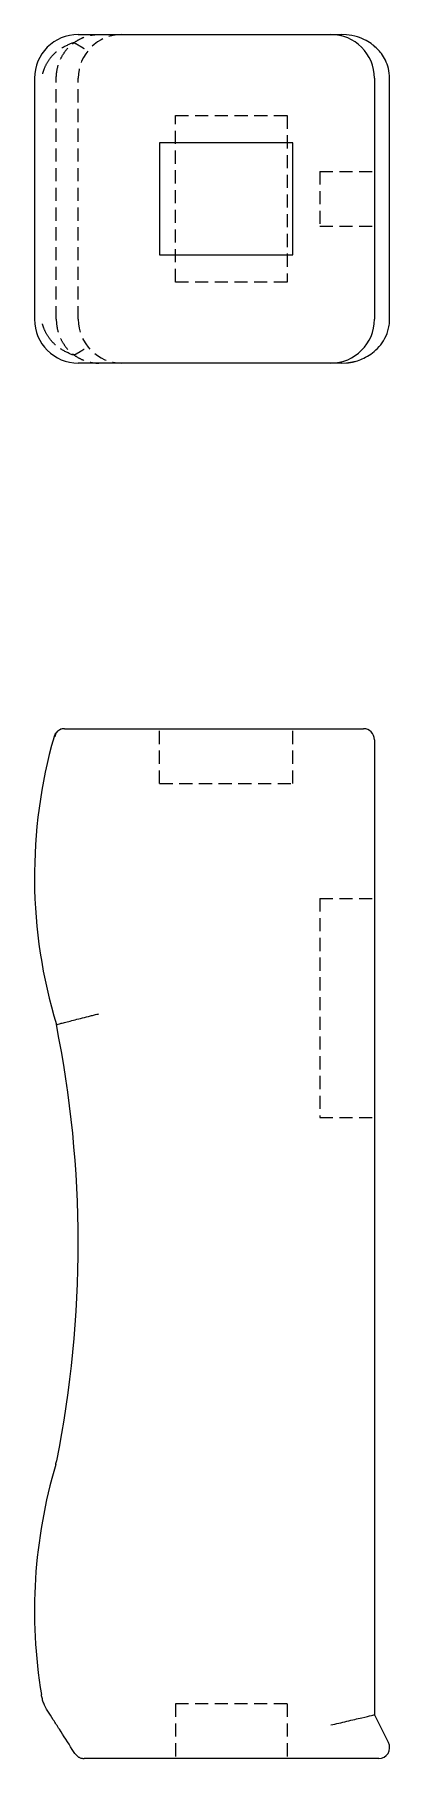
# Model space of a CAD drawing. Header units: millimetres. Extents: x 66 to 239, y 7 to 174.
# Drawn here: x 65.7 to 100.1, y 7.4 to 173.9 of the extents above.
import ezdxf

# ---------------------------------------------------------------- set-up
doc = ezdxf.new("R2010")
doc.units = ezdxf.units.MM
doc.linetypes.add('HIDDEN', pattern=[1.905, 1.27, -0.635])

msp = doc.modelspace()

# ---------------------------------------------------------------- linework, layer by layer
at = {"color": 7, "linetype": 'Continuous', "lineweight": 25}
for p, q in [((69.98, 173.87), (71.96, 173.87)), ((71.96, 173.87), (94.41, 173.87)), ((94.41, 173.87), (95.5, 173.87)), ((95.94, 173.85), (95.5, 173.87)), ((65.74, 169.64), (65.74, 146.36)), ((98.64, 169.64), (98.64, 146.36)), ((100.1, 146.36), (100.1, 169.64)), ((90.76, 163.4), (77.85, 163.4)), ((77.85, 163.4), (77.85, 152.6)), ((90.76, 152.6), (90.76, 163.4)), ((77.85, 152.6), (90.76, 152.6)), ((71.96, 142.13), (69.98, 142.13)), ((94.41, 142.13), (71.96, 142.13)), ((95.5, 142.13), (94.41, 142.13)), ((95.5, 142.13), (95.94, 142.15)), ((71.96, 106.82), (94.41, 106.82)), ((94.41, 106.82), (97.58, 106.82)), ((98.64, 105.76), (98.64, 11.59)), ((98.64, 11.59), (99.99, 8.89)), ((95.5, 7.36), (71.96, 7.36))]:
    msp.add_line(p, q, dxfattribs=at)
at = {"color": 7, "linetype": 'HIDDEN', "lineweight": 18}
for p, q in [((67.86, 146.36), (67.86, 169.64)), ((69.98, 146.36), (69.98, 169.64)), ((79.39, 166.04), (90.18, 166.04)), ((79.39, 149.96), (79.39, 166.04)), ((90.18, 166.04), (90.18, 149.96)), ((93.35, 160.65), (98.64, 160.65)), ((93.35, 160.65), (93.35, 155.35)), ((93.35, 155.35), (98.64, 155.35)), ((90.18, 149.96), (79.39, 149.96)), ((77.85, 101.53), (77.85, 106.82)), ((90.76, 101.53), (90.76, 106.82)), ((77.85, 101.53), (90.76, 101.53)), ((93.35, 90.43), (93.35, 69.27)), ((93.35, 90.43), (98.64, 90.43)), ((93.35, 69.27), (98.64, 69.27)), ((79.39, 12.65), (79.39, 7.36)), ((90.18, 12.65), (79.39, 12.65)), ((90.18, 12.65), (90.18, 7.36))]:
    msp.add_line(p, q, dxfattribs=at)
at = {"color": 7, "linetype": 'Continuous', "lineweight": 25}
for centre, radius, start, end in [((69.98, 169.64), 4.23, 90, 180), ((94.41, 169.64), 4.23, 0, 90), ((69.98, 146.36), 4.23, 180, 270), ((94.41, 146.36), 4.23, 270, 0), ((68.65, 105.76), 1.06, 90, 115.2738), ((97.58, 105.76), 1.06, 0, 90), ((115.01, 92.53), 49.26, 164.0768, 196.8539), ((68.65, 105.76), 1.06, 135.457, 164.0768), ((-36.88, 57.09), 106.86, 348.6875, 11.4212), ((115.01, 21.65), 49.26, 163.3677, 189.4826), ((63.75, 36.96), 4.23, 343.3677, 348.6875), ((99.05, 8.42), 1.06, 270, 26.5651)]:
    msp.add_arc(centre, radius, start, end, dxfattribs=at)
at = {"color": 7, "linetype": 'HIDDEN', "lineweight": 18}
for centre, start, end in [((74.21, 169.64), 90, 180), ((74.21, 146.36), 180, 270)]:
    msp.add_arc(centre, 4.23, start, end, dxfattribs=at)
for points, knots in [([(67.86, 169.64), (67.86, 169.92), (67.89, 170.19), (67.99, 170.73), (68.07, 171), (68.28, 171.51), (68.4, 171.76), (68.7, 172.22), (68.87, 172.44), (69.25, 172.83), (69.46, 173), (69.91, 173.31), (70.15, 173.44), (70.64, 173.65), (70.9, 173.73), (71.3, 173.82), (71.43, 173.84), (71.7, 173.86), (71.83, 173.87), (71.97, 173.87)], [0, 0, 0, 0, 0.125, 0.125, 0.25, 0.25, 0.375, 0.375, 0.5, 0.5, 0.625, 0.625, 0.75, 0.75, 0.875, 0.875, 0.9375, 0.9375, 1, 1, 1, 1]), ([(67.03, 171.24), (67.2, 171.51), (67.38, 171.73), (67.76, 172.11), (67.95, 172.27), (68.56, 172.69), (68.98, 172.89), (69.41, 173.06)], [0, 0, 0, 0, 0.25, 0.25, 0.5, 0.5, 1, 1, 1, 1]), ([(69.66, 173.04), (69.68, 173.03), (69.71, 173.01), (69.77, 172.98), (69.83, 172.95), (69.9, 172.91), (69.98, 172.86), (70.08, 172.8), (70.21, 172.73), (70.37, 172.63), (70.49, 172.55), (70.55, 172.51)], [0, 0, 0, 0, 0.077245, 0.156801, 0.238762, 0.323217, 0.410245, 0.499918, 0.648016, 0.814661, 1, 1, 1, 1]), ([(67.03, 171.24), (66.87, 170.98), (66.74, 170.72), (66.59, 170.31), (66.55, 170.18), (66.47, 169.91), (66.44, 169.77), (66.42, 169.64)], [0, 0, 0, 0, 0.5, 0.5, 0.75, 0.75, 1, 1, 1, 1]), ([(67.03, 144.76), (66.87, 145.02), (66.74, 145.28), (66.59, 145.69), (66.55, 145.82), (66.47, 146.09), (66.44, 146.23), (66.42, 146.36)], [0, 0, 0, 0, 0.5, 0.5, 0.75, 0.75, 1, 1, 1, 1]), ([(67.86, 146.36), (67.86, 146.08), (67.89, 145.81), (67.99, 145.27), (68.07, 145), (68.28, 144.49), (68.4, 144.24), (68.7, 143.78), (68.87, 143.56), (69.25, 143.17), (69.46, 143), (69.91, 142.69), (70.15, 142.56), (70.64, 142.35), (70.9, 142.27), (71.3, 142.18), (71.43, 142.16), (71.7, 142.14), (71.83, 142.13), (71.97, 142.13)], [0, 0, 0, 0, 0.125, 0.125, 0.25, 0.25, 0.375, 0.375, 0.5, 0.5, 0.625, 0.625, 0.75, 0.75, 0.875, 0.875, 0.9375, 0.9375, 1, 1, 1, 1]), ([(69.41, 142.94), (68.98, 143.11), (68.57, 143.31), (67.96, 143.73), (67.76, 143.89), (67.38, 144.27), (67.2, 144.49), (67.03, 144.76)], [0, 0, 0, 0, 0.5, 0.5, 0.75, 0.75, 1, 1, 1, 1]), ([(69.66, 142.96), (69.68, 142.97), (69.71, 142.99), (69.77, 143.02), (69.84, 143.06), (69.91, 143.1), (69.98, 143.14), (70.07, 143.19), (70.18, 143.26), (70.3, 143.33), (70.43, 143.41), (70.51, 143.46), (70.55, 143.49)], [0, 0, 0, 0, 0.078384, 0.158981, 0.241633, 0.326144, 0.412289, 0.499819, 0.621404, 0.749954, 0.866527, 1, 1, 1, 1]), ([(95.94, 142.15), (96.1, 142.17), (96.38, 142.2), (96.65, 142.27), (96.77, 142.3)], [0, 0, 0, 0, 0.579377, 1, 1, 1, 1])]:
    msp.add_open_spline(points, degree=3, knots=knots, dxfattribs=at)
at = {"color": 7, "linetype": 'Continuous', "lineweight": 25}
for points, knots in [([(100.1, 169.64), (100.08, 169.96), (100.04, 170.57), (99.73, 171.37), (99.35, 172), (98.92, 172.49), (98.43, 172.93), (97.79, 173.33), (96.95, 173.7), (96.29, 173.8), (95.94, 173.85)], [0, 0, 0, 0, 0.148292, 0.278952, 0.39205, 0.487462, 0.579228, 0.694742, 0.834982, 1, 1, 1, 1]), ([(96.77, 142.3), (96.84, 142.32), (97.14, 142.39), (97.65, 142.61), (98.32, 142.99), (98.98, 143.55), (99.57, 144.3), (99.92, 145.09), (100.08, 145.79), (100.1, 146.17), (100.1, 146.36)], [0, 0, 0, 0, 0.040533, 0.160498, 0.296752, 0.448928, 0.616745, 0.800165, 0.898046, 1, 1, 1, 1]), ([(68.32, 106.76), (68.24, 106.73), (68.08, 106.66), (67.89, 106.49), (67.76, 106.28), (67.73, 106.12), (67.72, 106.04)], [0, 0, 0, 0, 0.244592, 0.496479, 0.750062, 1, 1, 1, 1]), ([(68.65, 106.82), (68.65, 106.82), (68.67, 106.82), (68.76, 106.82), (68.83, 106.82), (69, 106.82), (69.11, 106.82), (69.35, 106.82), (69.49, 106.82), (69.8, 106.82), (69.97, 106.82), (70.33, 106.82), (70.52, 106.82), (70.92, 106.82), (71.12, 106.82), (71.54, 106.82), (71.75, 106.82), (71.96, 106.82)], [0, 0, 0, 0, 0.00076858, 0.00076858, 0.001537161, 0.001537161, 0.002305741, 0.002305741, 0.003074322, 0.003074322, 0.003842902, 0.003842902, 0.004611482, 0.004611482, 0.005380063, 0.005380063, 0.006148643, 0.006148643, 0.006148643, 0.006148643]), ([(67.86, 78.25), (67.86, 78.25), (67.89, 78.26), (67.99, 78.28), (68.07, 78.3), (68.28, 78.35), (68.4, 78.39), (68.7, 78.46), (68.87, 78.51), (69.25, 78.6), (69.46, 78.65), (69.91, 78.77), (70.15, 78.83), (70.64, 78.95), (70.9, 79.02), (71.3, 79.12), (71.43, 79.15), (71.7, 79.22), (71.83, 79.26), (71.97, 79.29)], [0, 0, 0, 0, 0.125, 0.125, 0.25, 0.25, 0.375, 0.375, 0.5, 0.5, 0.625, 0.625, 0.75, 0.75, 0.875, 0.875, 0.9375, 0.9375, 1, 1, 1, 1]), ([(67.03, 11.94), (66.87, 12.19), (66.74, 12.44), (66.59, 12.84), (66.55, 12.98), (66.47, 13.25), (66.44, 13.39), (66.42, 13.53)], [0, 0, 0, 0, 0.5, 0.5, 0.75, 0.75, 1, 1, 1, 1]), ([(69.41, 8.24), (68.98, 8.9), (68.57, 9.55), (67.96, 10.5), (67.76, 10.81), (67.38, 11.4), (67.2, 11.68), (67.03, 11.94)], [0, 0, 0, 0, 0.5, 0.5, 0.75, 0.75, 1, 1, 1, 1]), ([(94.41, 10.6), (94.91, 10.71), (95.45, 10.84), (96.49, 11.09), (96.99, 11.2), (97.82, 11.4), (98.14, 11.48), (98.55, 11.57), (98.64, 11.59), (98.64, 11.59)], [0, 0, 0, 0, 0.25, 0.25, 0.5, 0.5, 0.75, 0.75, 1, 1, 1, 1]), ([(69.66, 7.85), (69.68, 7.82), (69.71, 7.77), (69.77, 7.71), (69.84, 7.64), (69.91, 7.58), (69.98, 7.53), (70.07, 7.48), (70.18, 7.43), (70.3, 7.39), (70.43, 7.37), (70.51, 7.36), (70.55, 7.36)], [0, 0, 0, 0, 0.078384, 0.158981, 0.241633, 0.326144, 0.412289, 0.499819, 0.621404, 0.749954, 0.866527, 1, 1, 1, 1]), ([(71.96, 7.36), (71.72, 7.36), (71.48, 7.36), (71.01, 7.36), (70.78, 7.36), (70.55, 7.36)], [0, 0, 0, 0, 0.5, 0.5, 1, 1, 1, 1]), ([(99.05, 7.36), (99.05, 7.36), (98.97, 7.36), (98.62, 7.36), (98.35, 7.36), (97.66, 7.36), (97.24, 7.36), (96.37, 7.36), (95.92, 7.36), (95.5, 7.36)], [0, 0, 0, 0, 0.25, 0.25, 0.5, 0.5, 0.75, 0.75, 1, 1, 1, 1])]:
    msp.add_open_spline(points, degree=3, knots=knots, dxfattribs=at)
at = {"color": 7, "linetype": 'HIDDEN', "lineweight": 18}
for points in [[(69.41, 173.06), (69.49, 173.09), (69.58, 173.09), (69.66, 173.04)], [(69.66, 142.96), (69.58, 142.91), (69.49, 142.91), (69.41, 142.94)]]:
    msp.add_open_spline(points, degree=3, dxfattribs=at)
at = {"color": 7, "linetype": 'Continuous', "lineweight": 25}
msp.add_open_spline([(69.66, 7.85), (69.58, 7.98), (69.49, 8.11), (69.41, 8.24)], degree=3, dxfattribs=at)

doc.saveas('drawing.dxf')
